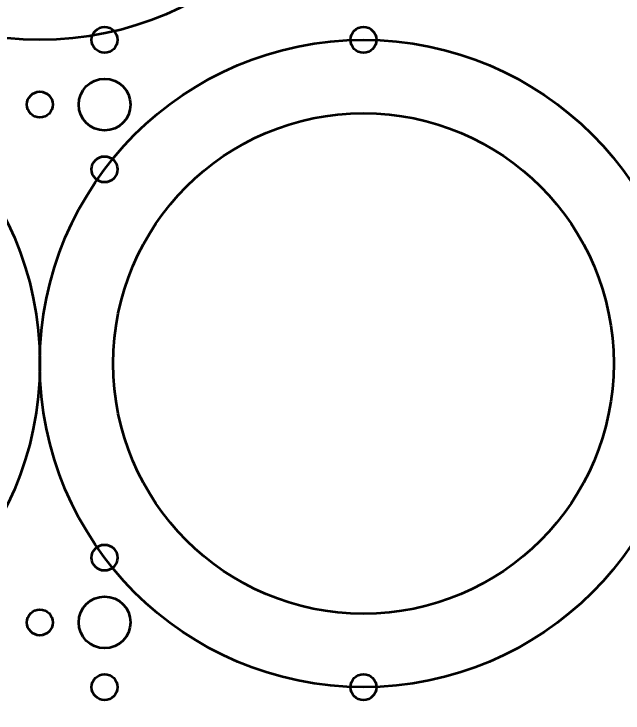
# Model space of a CAD drawing. Header units: centimetres. Extents: x -20.9 to 20.9, y -14.9 to 14.9.
# Drawn here: x -10.8 to -3.74, y -7.8 to 0.3 of the extents above; entities that cross this region are included whole.
import ezdxf

# ---------------------------------------------------------------- set-up
doc = ezdxf.new("R2010")
doc.units = ezdxf.units.CM
doc.header["$MEASUREMENT"] = 0
doc.layers.add('Layer 1', color=7, linetype='Continuous')

msp = doc.modelspace()

# ---------------------------------------------------------------- linework, layer by layer
at = {"layer": 'Layer 1', "color": 4, "lineweight": 53}
for centre in [(-10.5, 3.75), (-14.25, -3.75), (-6.75, -3.75)]:
    msp.add_ellipse(centre, major_axis=(0, 3.75), ratio=1, dxfattribs=at)
at = {"layer": 'Layer 1', "lineweight": 53}
msp.add_ellipse((-6.75, -3.75), major_axis=(0, 2.9), ratio=1, dxfattribs=at)
for points, knots in [([(-20.95, -14.45), (-20.95, -14.45), (-20.95, 14.45), (-20.95, 14.45), (-20.95, 14.45), (-20.95, 14.72614), (-20.72614, 14.95), (-20.45, 14.95), (-20.45, 14.95), (-20.45, 14.95), (-0.55, 14.95), (-0.55, 14.95), (-0.55, 14.95), (-0.27386, 14.95), (-0.05, 14.72614), (-0.05, 14.45), (-0.05, 14.45), (-0.05, 14.45), (-0.05, -14.45), (-0.05, -14.45), (-0.05, -14.45), (-0.05, -14.72614), (-0.27386, -14.95), (-0.55, -14.95), (-0.55, -14.95), (-0.55, -14.95), (-20.45, -14.95), (-20.45, -14.95), (-20.45, -14.95), (-20.72614, -14.95), (-20.95, -14.72614), (-20.95, -14.45)], [0, 0, 0, 0, 0.1111111, 0.1111111, 0.1111111, 0.1111111, 0.2222222, 0.2222222, 0.2222222, 0.2222222, 0.3333333, 0.3333333, 0.3333333, 0.3333333, 0.4444444, 0.4444444, 0.4444444, 0.4444444, 0.5555556, 0.5555556, 0.5555556, 0.5555556, 0.6666667, 0.6666667, 0.6666667, 0.6666667, 0.7777778, 0.7777778, 0.7777778, 0.7777778, 1, 1, 1, 1]), ([(-9.6, 0), (-9.6, 0.08284), (-9.66716, 0.15), (-9.75, 0.15), (-9.75, 0.15), (-9.83284, 0.15), (-9.9, 0.08284), (-9.9, 0), (-9.9, 0), (-9.9, -0.08284), (-9.83284, -0.15), (-9.75, -0.15), (-9.75, -0.15), (-9.66716, -0.15), (-9.6, -0.08284), (-9.6, 0)], [0, 0, 0, 0, 0.2, 0.2, 0.2, 0.2, 0.4, 0.4, 0.4, 0.4, 0.6, 0.6, 0.6, 0.6, 1, 1, 1, 1]), ([(-6.6, 0), (-6.6, 0.08284), (-6.66716, 0.15), (-6.75, 0.15), (-6.75, 0.15), (-6.83284, 0.15), (-6.9, 0.08284), (-6.9, 0), (-6.9, 0), (-6.9, -0.08284), (-6.83284, -0.15), (-6.75, -0.15), (-6.75, -0.15), (-6.66716, -0.15), (-6.6, -0.08284), (-6.6, 0)], [0, 0, 0, 0, 0.2, 0.2, 0.2, 0.2, 0.4, 0.4, 0.4, 0.4, 0.6, 0.6, 0.6, 0.6, 1, 1, 1, 1]), ([(-9.45, -0.75), (-9.45, -0.58431), (-9.58431, -0.45), (-9.75, -0.45), (-9.75, -0.45), (-9.91569, -0.45), (-10.05, -0.58431), (-10.05, -0.75), (-10.05, -0.75), (-10.05, -0.91569), (-9.91569, -1.05), (-9.75, -1.05), (-9.75, -1.05), (-9.58431, -1.05), (-9.45, -0.91569), (-9.45, -0.75)], [0, 0, 0, 0, 0.2, 0.2, 0.2, 0.2, 0.4, 0.4, 0.4, 0.4, 0.6, 0.6, 0.6, 0.6, 1, 1, 1, 1]), ([(-10.35, -0.75), (-10.35, -0.66716), (-10.41716, -0.6), (-10.5, -0.6), (-10.5, -0.6), (-10.58284, -0.6), (-10.65, -0.66716), (-10.65, -0.75), (-10.65, -0.75), (-10.65, -0.83284), (-10.58284, -0.9), (-10.5, -0.9), (-10.5, -0.9), (-10.41716, -0.9), (-10.35, -0.83284), (-10.35, -0.75)], [0, 0, 0, 0, 0.2, 0.2, 0.2, 0.2, 0.4, 0.4, 0.4, 0.4, 0.6, 0.6, 0.6, 0.6, 1, 1, 1, 1]), ([(-9.6, -1.5), (-9.6, -1.41716), (-9.66716, -1.35), (-9.75, -1.35), (-9.75, -1.35), (-9.83284, -1.35), (-9.9, -1.41716), (-9.9, -1.5), (-9.9, -1.5), (-9.9, -1.58284), (-9.83284, -1.65), (-9.75, -1.65), (-9.75, -1.65), (-9.66716, -1.65), (-9.6, -1.58284), (-9.6, -1.5)], [0, 0, 0, 0, 0.2, 0.2, 0.2, 0.2, 0.4, 0.4, 0.4, 0.4, 0.6, 0.6, 0.6, 0.6, 1, 1, 1, 1]), ([(-9.6, -6), (-9.6, -5.91716), (-9.66716, -5.85), (-9.75, -5.85), (-9.75, -5.85), (-9.83284, -5.85), (-9.9, -5.91716), (-9.9, -6), (-9.9, -6), (-9.9, -6.08284), (-9.83284, -6.15), (-9.75, -6.15), (-9.75, -6.15), (-9.66716, -6.15), (-9.6, -6.08284), (-9.6, -6)], [0, 0, 0, 0, 0.2, 0.2, 0.2, 0.2, 0.4, 0.4, 0.4, 0.4, 0.6, 0.6, 0.6, 0.6, 1, 1, 1, 1]), ([(-9.45, -6.75), (-9.45, -6.58431), (-9.58431, -6.45), (-9.75, -6.45), (-9.75, -6.45), (-9.91569, -6.45), (-10.05, -6.58431), (-10.05, -6.75), (-10.05, -6.75), (-10.05, -6.91569), (-9.91569, -7.05), (-9.75, -7.05), (-9.75, -7.05), (-9.58431, -7.05), (-9.45, -6.91569), (-9.45, -6.75)], [0, 0, 0, 0, 0.2, 0.2, 0.2, 0.2, 0.4, 0.4, 0.4, 0.4, 0.6, 0.6, 0.6, 0.6, 1, 1, 1, 1]), ([(-10.35, -6.75), (-10.35, -6.66716), (-10.41716, -6.6), (-10.5, -6.6), (-10.5, -6.6), (-10.58284, -6.6), (-10.65, -6.66716), (-10.65, -6.75), (-10.65, -6.75), (-10.65, -6.83284), (-10.58284, -6.9), (-10.5, -6.9), (-10.5, -6.9), (-10.41716, -6.9), (-10.35, -6.83284), (-10.35, -6.75)], [0, 0, 0, 0, 0.2, 0.2, 0.2, 0.2, 0.4, 0.4, 0.4, 0.4, 0.6, 0.6, 0.6, 0.6, 1, 1, 1, 1]), ([(-9.6, -7.5), (-9.6, -7.41716), (-9.66716, -7.35), (-9.75, -7.35), (-9.75, -7.35), (-9.83284, -7.35), (-9.9, -7.41716), (-9.9, -7.5), (-9.9, -7.5), (-9.9, -7.58284), (-9.83284, -7.65), (-9.75, -7.65), (-9.75, -7.65), (-9.66716, -7.65), (-9.6, -7.58284), (-9.6, -7.5)], [0, 0, 0, 0, 0.2, 0.2, 0.2, 0.2, 0.4, 0.4, 0.4, 0.4, 0.6, 0.6, 0.6, 0.6, 1, 1, 1, 1]), ([(-6.6, -7.5), (-6.6, -7.41716), (-6.66716, -7.35), (-6.75, -7.35), (-6.75, -7.35), (-6.83284, -7.35), (-6.9, -7.41716), (-6.9, -7.5), (-6.9, -7.5), (-6.9, -7.58284), (-6.83284, -7.65), (-6.75, -7.65), (-6.75, -7.65), (-6.66716, -7.65), (-6.6, -7.58284), (-6.6, -7.5)], [0, 0, 0, 0, 0.2, 0.2, 0.2, 0.2, 0.4, 0.4, 0.4, 0.4, 0.6, 0.6, 0.6, 0.6, 1, 1, 1, 1])]:
    msp.add_open_spline(points, degree=3, knots=knots, dxfattribs=at)

doc.saveas('drawing.dxf')
